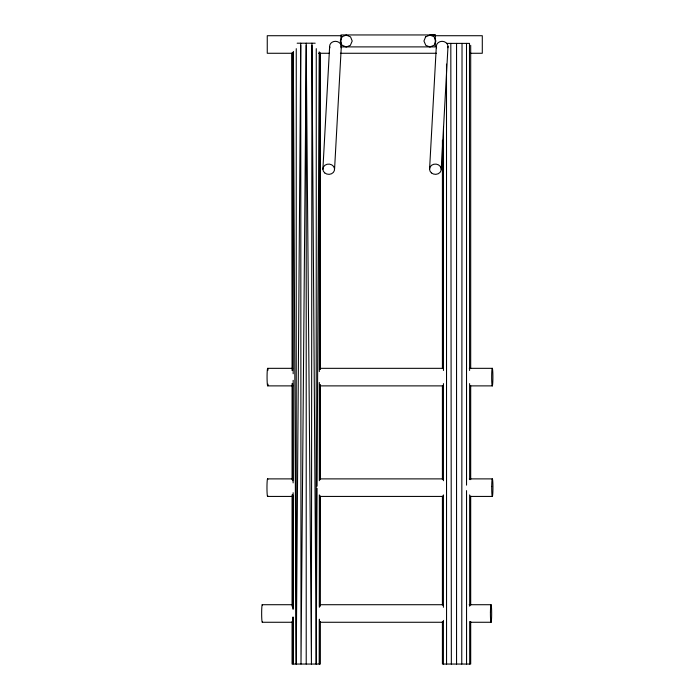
<?xml version="1.0" encoding="UTF-8"?>
<svg xmlns="http://www.w3.org/2000/svg" width="699" height="699" viewBox="0 0 699 699"><rect width="100%" height="100%" fill="white"/><g stroke="black" fill="none" stroke-linecap="round" stroke-linejoin="round"><path stroke-width="1.05" d="M293.082 609.484L293.126 492.716M293.126 482.895L293.169 380.317M293.169 373.773L293.283 51.84M300.736 43.207L296.21 664.05L296.262 48.668M311.946 43.207L311.422 664.05L306.214 45.295L301.007 664.05L300.736 45.295M311.946 45.295L316.21 664.05L316.263 48.668M443.402 664.05L443.411 620.397M443.411 607.3L443.437 494.901M443.437 480.711L443.454 383.594M443.454 370.496L443.498 127.139M461.759 664.05L462.03 43.39M319.434 619.305L319.364 664.05L319.356 619.305M319.46 606.216L319.635 495.993M319.661 479.628L319.81 384.686M319.836 369.404L320.343 52.932L320.36 369.404M316.21 664.05L317.075 488.356M317.084 486.172L319.216 51.84L319.312 371.588M322.886 169.263L329.631 46.518M334.568 169.167L341.313 46.422A5.845 5.146 3.1 0 1 341.147 47.75M429.57 169.263L436.316 46.518M441.252 169.167L447.998 46.422M434.595 34.95L430.549 34.95M341.479 35.719L267.254 35.719L267.254 53.273L293.458 53.273M435.355 35.719L482.293 35.719L482.293 53.273L470.287 53.273M297.154 43.207L315.188 43.207M446.504 43.39L469.483 43.39L469.597 370.496M318.561 53.273L329.474 53.273M340.396 53.273L436.447 53.273M267.603 368.329L292.68 368.329M319.941 368.329L443.14 368.329M469.309 368.329L492.21 368.329A8.842 0.62 -90 0 1 492.891 376.036L492.891 378.342A8.842 0.62 -90 0 1 492.279 385.944A8.842 0.62 -90 0 1 491.668 378.176L491.668 375.87A8.842 0.62 -90 0 1 492.288 368.268M267.752 385.883L292.829 385.883M320.09 385.883L443.288 385.883M470.549 385.883L492.358 385.883M267.507 478.885L292.601 478.885M319.88 478.885L443.157 478.885M469.344 478.885L492.253 478.885M267.656 496.43L292.75 496.43M320.028 496.43L443.306 496.43M470.584 496.43L492.402 496.43M262.204 604.714L292.706 604.714M319.932 604.714L443.035 604.714M469.178 604.714L490.96 604.714M262.352 622.267L292.855 622.267M320.081 622.267L443.183 622.267M470.418 622.267L491.109 622.267M293.318 51.84L296.21 664.05M469.606 383.594L469.641 479.628M469.641 494.901L469.684 606.216M469.684 621.49L469.702 664.05M451.344 664.05L450.82 43.39M292.593 370.496L292.086 52.932L292.068 370.496M292.61 383.594L292.767 480.711M292.794 494.901L292.977 608.392M470.698 45.295L470.698 368.312M470.698 385.778L470.698 479.628M470.698 495.993L470.698 605.124M470.698 621.49L470.698 664.05L442.415 664.05L442.415 621.49M466.504 43.39L466.539 485.158M466.539 490.611L466.556 664.05M456.552 43.39L456.552 664.05M446.504 64.116L446.556 664.05M442.415 140.237L442.415 368.312M442.415 385.778L442.415 479.628M442.415 495.993L442.415 605.124M320.36 384.686L320.36 479.628M320.36 495.993L320.36 606.216M320.36 621.49L320.36 664.05L292.068 664.05L292.068 621.49M319.312 382.502L319.329 480.711M319.329 494.901L319.356 607.3M306.214 43.207L306.214 664.05M292.068 383.594L292.068 479.628M292.068 494.901L292.068 606.216M262.518 605.36A8.842 0.62 -90 0 0 261.662 612.254L261.662 614.561A8.842 0.62 -90 0 0 262.509 621.691M267.831 479.523A8.842 0.62 -90 0 0 266.974 486.417L266.974 488.723A8.842 0.62 -90 0 0 267.813 495.853M268.058 370.147A8.842 0.62 -90 0 0 267.07 375.87L267.07 378.176A8.842 0.62 -90 0 0 268.049 384.17M436.552 47.847A5.845 5.146 3.1 0 1 442.021 41.32A5.845 5.146 3.1 0 1 447.832 47.75M329.858 47.847A5.845 5.146 3.1 0 1 333.825 41.512A5.845 5.146 3.1 0 1 341.077 45.094M293.082 617.121L293.064 664.05L292.986 617.121M490.427 612.254L490.427 614.561A8.842 0.62 -90 0 0 491.03 622.328A8.842 0.62 -90 0 0 491.65 614.727L491.65 612.42A8.842 0.62 -90 0 0 491.048 604.652A8.842 0.62 -90 0 0 490.427 612.254M491.72 486.417L491.712 488.723A8.842 0.62 -90 0 0 492.323 496.491A8.842 0.62 -90 0 0 492.935 488.889L492.944 486.583A8.842 0.62 -90 0 0 492.332 478.815A8.842 0.62 -90 0 0 491.72 486.417M425.595 36.907L423.944 41.023L425.796 45.348L429.92 46.999L434.245 45.147L435.888 41.023L434.044 36.706L429.92 35.055L425.595 36.907M342.117 36.706L340.264 41.023L341.916 45.147L346.232 46.999L350.356 45.348L352.209 41.023L350.557 36.907L346.232 35.055L342.117 36.706M435.267 34.95L340.972 34.95L340.972 46.894L435.267 46.894L435.267 34.95M431.379 172.889A5.845 5.146 3.1 0 0 441.086 170.495A5.845 5.146 3.1 0 0 433.764 164.256A5.845 5.146 3.1 0 0 431.379 172.889M324.694 172.889A5.845 5.146 3.1 0 0 334.402 170.495A5.845 5.146 3.1 0 0 327.08 164.256A5.845 5.146 3.1 0 0 324.694 172.889"/></g></svg>
